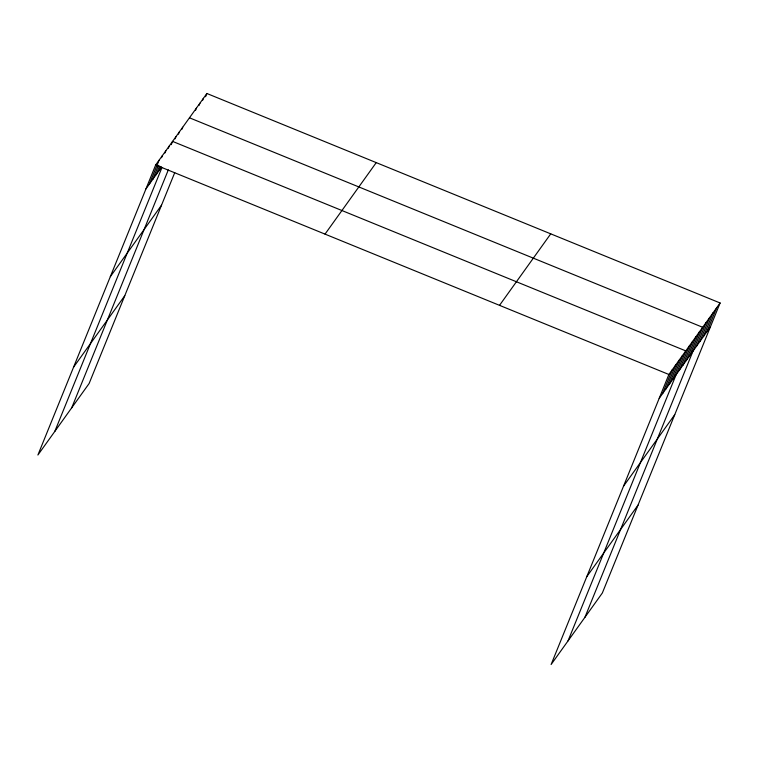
<?xml version="1.0" encoding="UTF-8"?>
<svg xmlns="http://www.w3.org/2000/svg" width="758" height="758" viewBox="0 0 758 758"><rect width="100%" height="100%" fill="white"/><g stroke="black" fill="none" stroke-linecap="round" stroke-linejoin="round"><path stroke-width="1.14" d="M720.1 302.982L668.888 374.48L551.113 664.51L602.335 593.012L720.1 302.982L206.887 93.49L155.665 164.988L37.9 455.018L89.112 383.52L174.738 172.653M149.364 184.128L159.047 160.27M152.746 179.409L158.469 165.31M161.549 157.721L162.43 155.551M156.12 174.691L159.644 166.011M164.931 153.002L165.812 150.833M159.502 169.972L160.829 166.722M168.314 148.284L169.186 146.114M54.803 431.425L162.004 167.423M171.251 144.645L172.568 141.395L685.782 350.888L568.017 640.917M175.07 138.847L175.951 136.677M178.452 134.128L179.333 131.958M181.835 129.41L182.716 127.24M71.707 407.832L168.333 169.849M195.555 110.242L196.436 108.081M199.041 105.381L199.923 103.211M202.519 100.52L203.4 98.35M205.56 96.74L206.887 93.49M662.577 393.62L672.261 369.762M665.96 388.901L675.643 365.043M669.333 384.183L679.026 360.325M672.716 379.455L682.408 355.606M679.481 370.018L689.164 346.16M682.863 365.299L692.547 341.441M686.236 360.581L695.929 336.723M689.619 355.862L699.302 332.004M584.92 617.315L702.685 327.285L189.472 117.803M696.479 346.283L706.172 322.425M699.966 341.422L709.649 317.564M703.443 336.561L713.136 312.703M706.93 331.701L716.613 307.843M145.981 188.846L161.53 167.139M110.317 276.689L161.53 205.181M73.564 367.185L124.786 295.686M325.03 234.118L376.243 162.619M499.522 305.351L550.744 233.843M659.195 398.338L710.417 326.831M623.531 486.172L674.743 414.673M586.777 576.667L637.999 505.169M155.665 164.988L668.888 374.48"/></g></svg>
